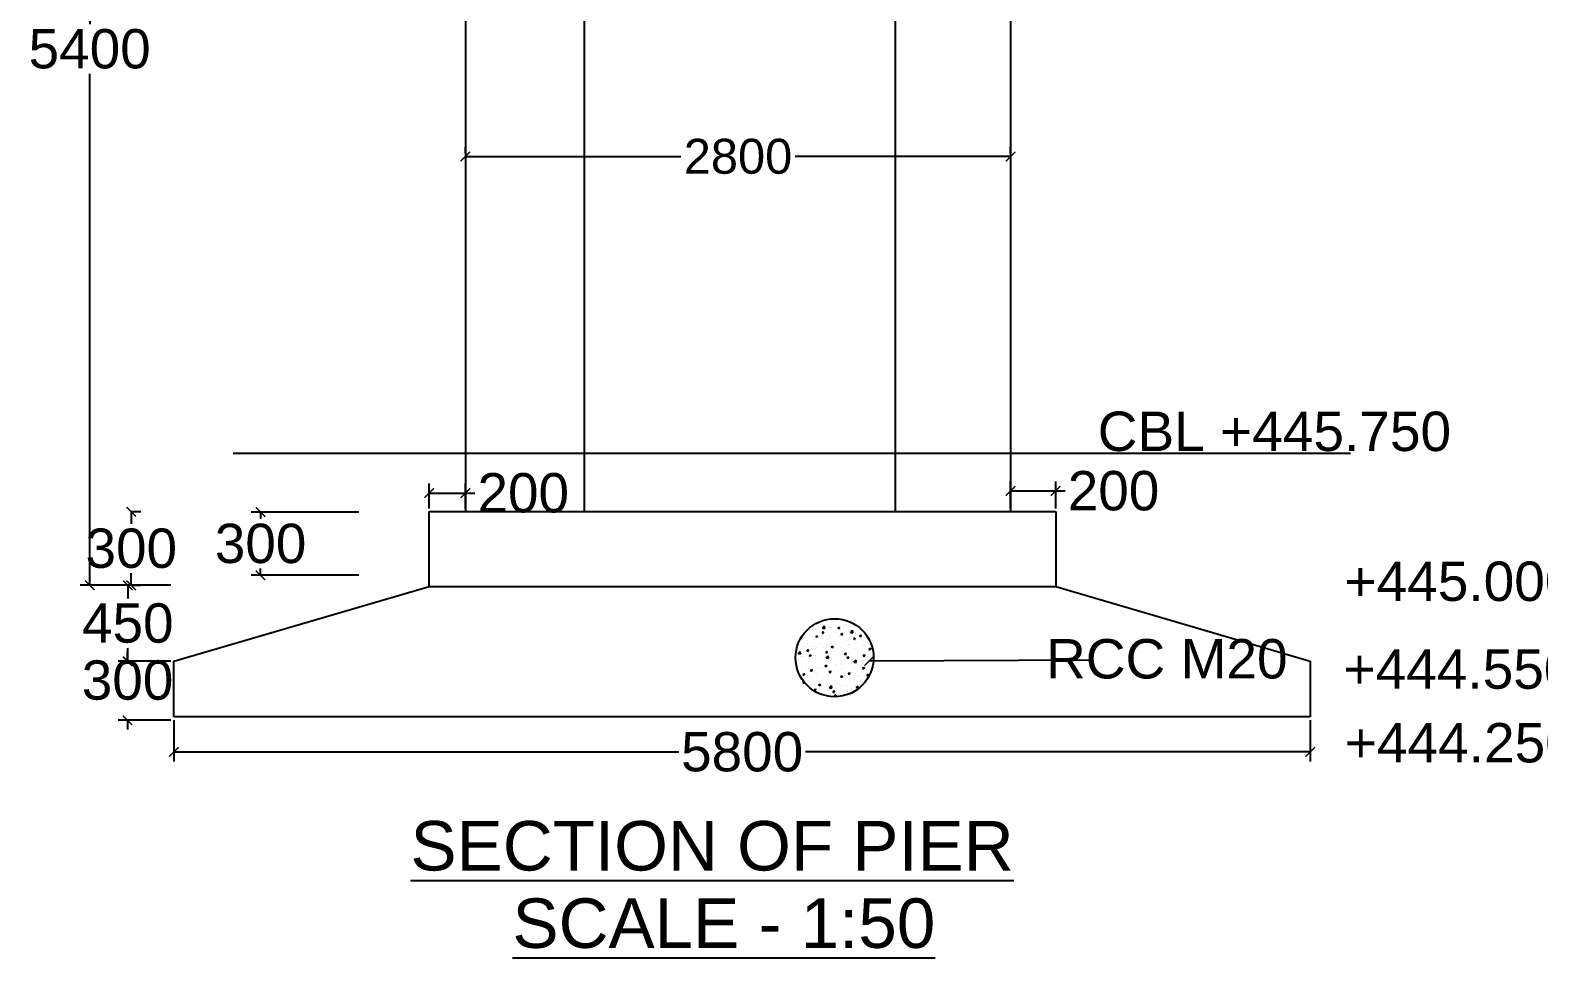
# Model space of a CAD drawing. Header units: inches. Extents: x 334 to 11487, y 360 to 10656.
# Drawn here: x 521.51 to 550.31, y 396.8 to 414.5 of the extents above; entities that cross this region are included whole.
import ezdxf

# ---------------------------------------------------------------- set-up
doc = ezdxf.new("R2010")
doc.units = ezdxf.units.IN
doc.header["$MEASUREMENT"] = 0
for name, color, linetype in [('DIMENSION', 255, 'Continuous'), ('DRAWING', 2, 'Continuous'), ('TEXT', 255, 'Continuous')]:
    doc.layers.add(name, color=color, linetype=linetype)
doc.styles.get("Standard").update_dxf_attribs({"font": 'arial.ttf'})
doc.dimstyles.new('dig', dxfattribs={"dimtxt": 0.1875, "dimasz": 0.18, "dimexe": 0.18, "dimexo": 0.0625, "dimgap": 0.09, "dimtad": 0, "dimtih": 1, "dimtoh": 1, "dimdec": 4, "dimzin": 0, "dimdsep": 46, "dimtxsty": 'Standard', "dimblk": 'ARCHTICK', "dimcen": 0.09, "dimadec": 0, "dimazin": 0, "dimtfac": 1, "dimtdec": 4, "dimtofl": 0, "dimtmove": 0, "dimatfit": 3, "dimldrblk": 'ARCHTICK', "dimfxl": 1, "dimtolj": 1, "dimtzin": 0, "dimarcsym": 0})

# ---------------------------------------------------------------- blocks, each defined once
blk = doc.blocks.new('_ArchTick')
at = {"color": 0, "linetype": 'ByBlock', "const_width": 0.15}
blk.add_lwpolyline([(-0.5, -0.5), (0.5, 0.5)], dxfattribs=at)
blk = doc.blocks.new('*D20')
at = {"layer": 'Defpoints', "color": 0, "ltscale": 0.02, "transparency": 16777216}
for p in [(524.257, 401.395), (545.947, 401.395), (545.947, 400.726)]:
    blk.add_point(p, dxfattribs=at)
at = {"layer": 'DIMENSION', "color": 0, "lineweight": -2, "ltscale": 0.02, "transparency": 16777216}
for p, q in [((524.257, 401.332), (524.257, 400.546)), ((545.947, 401.332), (545.947, 400.546)), ((524.257, 400.726), (533.893, 400.726)), ((545.947, 400.726), (536.31, 400.726))]:
    blk.add_line(p, q, dxfattribs=at)
at = {"layer": 'DIMENSION', "color": 0, "lineweight": -2, "ltscale": 0.02, "transparency": 16777216, "xscale": 0.18, "yscale": 0.18, "zscale": 0.18, "rotation": 180}
blk.add_blockref('_ArchTick', (524.257, 400.726), dxfattribs=at)
at = {"layer": 'DIMENSION', "color": 0, "lineweight": -2, "ltscale": 0.02, "transparency": 16777216, "xscale": 0.18, "yscale": 0.18, "zscale": 0.18}
blk.add_blockref('_ArchTick', (545.947, 400.726), dxfattribs=at)
at = {"layer": 'DIMENSION', "color": 0, "ltscale": 0.02, "transparency": 16777216, "insert": (535.102, 400.726), "char_height": 0.75, "attachment_point": 5}
blk.add_mtext('\\A1;5800', dxfattribs=at)
blk = doc.blocks.new('*D21')
at = {"layer": 'Defpoints', "color": 0, "ltscale": 0.02, "transparency": 16777216}
for p in [(523.371, 402.457), (524.257, 402.457), (524.257, 401.332)]:
    blk.add_point(p, dxfattribs=at)
at = {"layer": 'DIMENSION', "color": 0, "lineweight": -2, "ltscale": 0.02, "transparency": 16777216}
for p, q in [((523.371, 402.457), (523.371, 402.637)), ((524.194, 402.457), (523.191, 402.457)), ((524.194, 401.332), (523.191, 401.332)), ((523.371, 401.332), (523.371, 401.152))]:
    blk.add_line(p, q, dxfattribs=at)
at = {"layer": 'DIMENSION', "color": 0, "lineweight": -2, "ltscale": 0.02, "transparency": 16777216, "xscale": 0.18, "yscale": 0.18, "zscale": 0.18}
for p, rotation in [((523.371, 402.457), 270), ((523.371, 401.332), 90)]:
    blk.add_blockref('_ArchTick', p, dxfattribs=dict(at, rotation=rotation))
at = {"layer": 'DIMENSION', "color": 0, "ltscale": 0.02, "transparency": 16777216, "insert": (523.371, 402.094), "char_height": 0.75, "attachment_point": 5}
blk.add_mtext('\\A1;300 ', dxfattribs=at)
blk = doc.blocks.new('*D22')
at = {"layer": 'Defpoints', "color": 0, "ltscale": 0.02, "transparency": 16777216}
for p in [(523.376, 403.907), (524.257, 403.907), (524.257, 402.457)]:
    blk.add_point(p, dxfattribs=at)
at = {"layer": 'DIMENSION', "color": 0, "lineweight": -2, "ltscale": 0.02, "transparency": 16777216}
for p, q in [((524.194, 403.907), (523.196, 403.907)), ((523.376, 403.907), (523.376, 403.655)), ((523.376, 402.457), (523.376, 402.709)), ((524.194, 402.457), (523.196, 402.457))]:
    blk.add_line(p, q, dxfattribs=at)
at = {"layer": 'DIMENSION', "color": 0, "lineweight": -2, "ltscale": 0.02, "transparency": 16777216, "xscale": 0.18, "yscale": 0.18, "zscale": 0.18}
for p, rotation in [((523.376, 403.907), 90), ((523.376, 402.457), 270)]:
    blk.add_blockref('_ArchTick', p, dxfattribs=dict(at, rotation=rotation))
at = {"layer": 'DIMENSION', "color": 0, "ltscale": 0.02, "transparency": 16777216, "insert": (523.376, 403.182), "char_height": 0.75, "attachment_point": 5}
blk.add_mtext('\\A1;450', dxfattribs=at)
blk = doc.blocks.new('*D23')
at = {"layer": 'Defpoints', "color": 0, "ltscale": 0.02, "transparency": 16777216}
for p in [(523.376, 405.313), (523.442, 405.313), (523.376, 403.907)]:
    blk.add_point(p, dxfattribs=at)
at = {"layer": 'DIMENSION', "color": 0, "lineweight": -2, "ltscale": 0.02, "transparency": 16777216}
for p, q in [((523.439, 405.313), (523.622, 405.313)), ((523.442, 405.313), (523.442, 405.083)), ((523.442, 403.907), (523.442, 404.137)), ((523.439, 403.907), (523.622, 403.907))]:
    blk.add_line(p, q, dxfattribs=at)
at = {"layer": 'DIMENSION', "color": 0, "lineweight": -2, "ltscale": 0.02, "transparency": 16777216, "xscale": 0.18, "yscale": 0.18, "zscale": 0.18}
for p, rotation in [((523.442, 405.313), 90), ((523.442, 403.907), 270)]:
    blk.add_blockref('_ArchTick', p, dxfattribs=dict(at, rotation=rotation))
at = {"layer": 'DIMENSION', "color": 0, "ltscale": 0.02, "transparency": 16777216, "insert": (523.442, 404.61), "char_height": 0.75, "attachment_point": 5}
blk.add_mtext('\\A1;300', dxfattribs=at)
blk = doc.blocks.new('*D24')
at = {"layer": 'Defpoints', "color": 0, "ltscale": 0.02, "transparency": 16777216}
for p in [(529.82, 405.668), (529.128, 405.313), (529.82, 405.313)]:
    blk.add_point(p, dxfattribs=at)
at = {"layer": 'DIMENSION', "color": 0, "lineweight": -2, "ltscale": 0.02, "transparency": 16777216}
for p, q in [((529.128, 405.376), (529.128, 405.848)), ((529.82, 405.376), (529.82, 405.848)), ((529.128, 405.668), (529.82, 405.668)), ((529.82, 405.668), (530, 405.668))]:
    blk.add_line(p, q, dxfattribs=at)
at = {"layer": 'DIMENSION', "color": 0, "lineweight": -2, "ltscale": 0.02, "transparency": 16777216, "xscale": 0.18, "yscale": 0.18, "zscale": 0.18, "rotation": 180}
blk.add_blockref('_ArchTick', (529.128, 405.668), dxfattribs=at)
at = {"layer": 'DIMENSION', "color": 0, "lineweight": -2, "ltscale": 0.02, "transparency": 16777216, "xscale": 0.18, "yscale": 0.18, "zscale": 0.18}
blk.add_blockref('_ArchTick', (529.82, 405.668), dxfattribs=at)
at = {"layer": 'DIMENSION', "color": 0, "ltscale": 0.02, "transparency": 16777216, "insert": (530.924, 405.668), "char_height": 0.75, "attachment_point": 5}
blk.add_mtext('\\A1;200', dxfattribs=at)
blk = doc.blocks.new('*D25')
at = {"layer": 'Defpoints', "color": 0, "ltscale": 0.02, "transparency": 16777216}
for p in [(541.087, 405.708), (540.225, 405.313), (541.087, 405.313)]:
    blk.add_point(p, dxfattribs=at)
at = {"layer": 'DIMENSION', "color": 0, "lineweight": -2, "ltscale": 0.02, "transparency": 16777216}
for p, q in [((540.225, 405.376), (540.225, 405.888)), ((541.087, 405.376), (541.087, 405.888)), ((540.225, 405.708), (541.087, 405.708)), ((541.087, 405.708), (541.267, 405.708))]:
    blk.add_line(p, q, dxfattribs=at)
at = {"layer": 'DIMENSION', "color": 0, "lineweight": -2, "ltscale": 0.02, "transparency": 16777216, "xscale": 0.18, "yscale": 0.18, "zscale": 0.18, "rotation": 180}
blk.add_blockref('_ArchTick', (540.225, 405.708), dxfattribs=at)
at = {"layer": 'DIMENSION', "color": 0, "lineweight": -2, "ltscale": 0.02, "transparency": 16777216, "xscale": 0.18, "yscale": 0.18, "zscale": 0.18}
blk.add_blockref('_ArchTick', (541.087, 405.708), dxfattribs=at)
at = {"layer": 'DIMENSION', "color": 0, "ltscale": 0.02, "transparency": 16777216, "insert": (542.191, 405.708), "char_height": 0.75, "attachment_point": 5}
blk.add_mtext('\\A1;200', dxfattribs=at)
blk = doc.blocks.new('*D26')
at = {"layer": 'Defpoints', "color": 0, "ltscale": 0.02, "transparency": 16777216}
for p in [(529.82, 412.091), (540.225, 412.091), (540.225, 412.091)]:
    blk.add_point(p, dxfattribs=at)
at = {"layer": 'DIMENSION', "color": 0, "lineweight": -2, "ltscale": 0.02, "transparency": 16777216}
for p, q in [((529.82, 412.153), (529.82, 412.271)), ((529.82, 412.091), (533.933, 412.091)), ((540.225, 412.091), (536.113, 412.091)), ((540.225, 412.153), (540.225, 412.271))]:
    blk.add_line(p, q, dxfattribs=at)
at = {"layer": 'DIMENSION', "color": 0, "lineweight": -2, "ltscale": 0.02, "transparency": 16777216, "xscale": 0.18, "yscale": 0.18, "zscale": 0.18, "rotation": 180}
blk.add_blockref('_ArchTick', (529.82, 412.091), dxfattribs=at)
at = {"layer": 'DIMENSION', "color": 0, "lineweight": -2, "ltscale": 0.02, "transparency": 16777216, "xscale": 0.18, "yscale": 0.18, "zscale": 0.18}
blk.add_blockref('_ArchTick', (540.225, 412.091), dxfattribs=at)
at = {"layer": 'DIMENSION', "color": 0, "ltscale": 0.02, "transparency": 16777216, "insert": (535.023, 412.091), "char_height": 0.25, "attachment_point": 5}
blk.add_mtext('\\A1;{\\H2.6667x;2800}', dxfattribs=at)
blk = doc.blocks.new('*D28')
at = {"layer": 'Defpoints', "color": 0, "ltscale": 0.02, "transparency": 16777216}
for p in [(522.648, 424.379), (523.629, 424.379), (523.442, 403.907)]:
    blk.add_point(p, dxfattribs=at)
at = {"layer": 'DIMENSION', "color": 0, "lineweight": -2, "ltscale": 0.02, "transparency": 16777216}
for p, q in [((523.566, 424.379), (522.468, 424.379)), ((522.648, 424.379), (522.648, 414.616)), ((522.648, 403.907), (522.648, 413.67)), ((523.379, 403.907), (522.468, 403.907))]:
    blk.add_line(p, q, dxfattribs=at)
at = {"layer": 'DIMENSION', "color": 0, "lineweight": -2, "ltscale": 0.02, "transparency": 16777216, "xscale": 0.18, "yscale": 0.18, "zscale": 0.18}
for p, rotation in [((522.648, 424.379), 90), ((522.648, 403.907), 270)]:
    blk.add_blockref('_ArchTick', p, dxfattribs=dict(at, rotation=rotation))
at = {"layer": 'DIMENSION', "color": 0, "ltscale": 0.02, "transparency": 16777216, "insert": (522.648, 414.143), "char_height": 0.75, "attachment_point": 5}
blk.add_mtext('\\A1;5400', dxfattribs=at)
blk = doc.blocks.new('*D75')
at = {"layer": 'Defpoints', "color": 0, "ltscale": 0.02, "transparency": 16777216}
for p in [(527.848, 405.306), (525.91, 404.098), (527.848, 404.098)]:
    blk.add_point(p, dxfattribs=at)
at = {"layer": 'DIMENSION', "color": 0, "lineweight": -2, "ltscale": 0.02, "transparency": 16777216}
for p, q in [((527.785, 405.306), (525.73, 405.306)), ((525.91, 405.306), (525.91, 405.175)), ((527.785, 404.098), (525.73, 404.098)), ((525.91, 404.098), (525.91, 404.229))]:
    blk.add_line(p, q, dxfattribs=at)
at = {"layer": 'DIMENSION', "color": 0, "lineweight": -2, "ltscale": 0.02, "transparency": 16777216, "xscale": 0.18, "yscale": 0.18, "zscale": 0.18}
for p, rotation in [((525.91, 405.306), 90), ((525.91, 404.098), 270)]:
    blk.add_blockref('_ArchTick', p, dxfattribs=dict(at, rotation=rotation))
at = {"layer": 'DIMENSION', "color": 0, "ltscale": 0.02, "transparency": 16777216, "insert": (525.91, 404.702), "char_height": 0.75, "attachment_point": 5}
blk.add_mtext('\\A1;300', dxfattribs=at)

msp = doc.modelspace()

# ---------------------------------------------------------------- linework, layer by layer
at = {"layer": 'DIMENSION', "ltscale": 0.02}
for p, q in [((529.12795, 405.31327), (541.08726, 405.31327)), ((529.12795, 403.88615), (529.12795, 405.31327)), ((541.08726, 405.31327), (541.08726, 403.88615)), ((536.91195, 403.23703), (536.91195, 403.23703)), ((537.07784, 403.1613), (537.07784, 403.1613)), ((536.25308, 402.87492), (536.25308, 402.87492)), ((536.32286, 402.90136), (536.32286, 402.90136)), ((536.44014, 403.06132), (536.44014, 403.06132)), ((536.45826, 403.0519), (536.45826, 403.0519)), ((536.49465, 403.0612), (536.49465, 403.0612)), ((536.50563, 402.90693), (536.50563, 402.90693)), ((536.50579, 402.93236), (536.5408, 402.9458)), ((536.5058, 402.93236), (536.53067, 402.91559)), ((536.51171, 403.07338), (536.51171, 403.07338)), ((536.53088, 402.91529), (536.54102, 402.9455)), ((536.61446, 402.95141), (536.61446, 402.95141)), ((536.62717, 402.9983), (536.65128, 403.02702)), ((536.62717, 402.9983), (536.65706, 402.99568)), ((536.63673, 403.09094), (536.67568, 403.13153)), ((536.63673, 403.09094), (536.6812, 403.08404)), ((536.6425, 402.89627), (536.6425, 402.89627)), ((536.65727, 402.99538), (536.65149, 403.02672)), ((536.68141, 403.08376), (536.67589, 403.13125)), ((536.70705, 403.05004), (536.70705, 403.05004)), ((536.76533, 402.94442), (536.76533, 402.94442)), ((536.76767, 402.91275), (536.76767, 402.91275)), ((536.77141, 403.11087), (536.77141, 403.11087)), ((536.77404, 403.09347), (536.77404, 403.09347)), ((536.78624, 403.11125), (536.78624, 403.11125)), ((536.89921, 403.10995), (536.89921, 403.10995)), ((536.90605, 403.00147), (536.90605, 403.00147)), ((536.92591, 403.09363), (536.96092, 403.10707)), ((536.92591, 403.09363), (536.95078, 403.07685)), ((536.95099, 403.07656), (536.96113, 403.10677)), ((536.95704, 402.93768), (536.95704, 402.93768)), ((536.97396, 403.03876), (536.97396, 403.03876)), ((536.9858, 402.96692), (537.00991, 402.99565)), ((536.9858, 402.96692), (537.01569, 402.96431)), ((537.0159, 402.96401), (537.01012, 402.99535)), ((537.02204, 402.97963), (537.02204, 402.97963)), ((537.02812, 403.14607), (537.02812, 403.14607)), ((537.08857, 403.13488), (537.08857, 403.13488)), ((537.17035, 403.00818), (537.2093, 403.04877)), ((537.17035, 403.00818), (537.21482, 403.00128)), ((537.19764, 403.05152), (537.19764, 403.05152)), ((537.21504, 403.001), (537.20951, 403.04849)), ((537.22436, 402.89232), (537.25937, 402.90576)), ((537.22436, 402.89232), (537.24923, 402.87554)), ((537.24087, 403.02748), (537.24087, 403.02748)), ((537.24944, 402.87525), (537.25958, 402.90546)), ((537.27281, 402.97925), (537.27281, 402.97925)), ((537.2746, 403.01164), (537.2746, 403.01164)), ((537.34443, 402.93554), (537.36854, 402.96427)), ((537.34443, 402.93554), (537.37432, 402.93293)), ((537.37453, 402.93263), (537.36875, 402.96397)), ((537.3886, 402.87654), (537.3886, 402.87654)), ((537.39798, 402.99573), (537.39798, 402.99573)), ((536.1694, 402.60388), (536.20835, 402.64447)), ((536.1694, 402.60388), (536.21387, 402.59698)), ((536.18128, 402.74993), (536.18128, 402.74993)), ((536.19519, 402.65749), (536.19519, 402.65749)), ((536.21408, 402.5967), (536.20856, 402.64419)), ((536.22223, 402.67633), (536.22223, 402.67633)), ((536.247, 402.70848), (536.247, 402.70848)), ((536.32673, 402.85469), (536.32673, 402.85469)), ((536.33792, 402.65358), (536.36202, 402.6823)), ((536.33792, 402.65358), (536.3678, 402.65096)), ((536.34277, 402.80582), (536.34277, 402.80582)), ((536.36802, 402.65066), (536.36223, 402.682)), ((536.38414, 402.56979), (536.41915, 402.58323)), ((536.40922, 402.55272), (536.41936, 402.58293)), ((536.4482, 402.73865), (536.4482, 402.73865)), ((536.49955, 402.74049), (536.49955, 402.74049)), ((536.51097, 402.69906), (536.51097, 402.69906)), ((536.51382, 402.72638), (536.51382, 402.72638)), ((536.60968, 402.79454), (536.60968, 402.79454)), ((536.63614, 402.71554), (536.63614, 402.71554)), ((536.69655, 402.6222), (536.72065, 402.65093)), ((536.69655, 402.6222), (536.72643, 402.61959)), ((536.71511, 402.72738), (536.71511, 402.72738)), ((536.72665, 402.61929), (536.72086, 402.65063)), ((536.75317, 402.61153), (536.75317, 402.61153)), ((536.75925, 402.77797), (536.75925, 402.77797)), ((536.80425, 402.73105), (536.83926, 402.74449)), ((536.80425, 402.73105), (536.82912, 402.71428)), ((536.80541, 402.77644), (536.80541, 402.77644)), ((536.8255, 402.74047), (536.8255, 402.74047)), ((536.82933, 402.71398), (536.83947, 402.7442)), ((536.87659, 402.78326), (536.87659, 402.78326)), ((536.98202, 402.7161), (536.98202, 402.7161)), ((537.00974, 402.58484), (537.00974, 402.58484)), ((537.00988, 402.64673), (537.00988, 402.64673)), ((537.01596, 402.81318), (537.01596, 402.81318)), ((537.05518, 402.59082), (537.07928, 402.61955)), ((537.05518, 402.59082), (537.08506, 402.58821)), ((537.08528, 402.58791), (537.07949, 402.61925)), ((537.097, 402.82649), (537.097, 402.82649)), ((537.13491, 402.60132), (537.13491, 402.60132)), ((537.14128, 402.78204), (537.14128, 402.78204)), ((537.14351, 402.77199), (537.14351, 402.77199)), ((537.24893, 402.70482), (537.24893, 402.70482)), ((537.26244, 402.67874), (537.26244, 402.67874)), ((537.26645, 402.79852), (537.26645, 402.79852)), ((537.26852, 402.84519), (537.26852, 402.84519)), ((537.32428, 402.62625), (537.32428, 402.62625)), ((537.36795, 402.57821), (537.36795, 402.57821)), ((537.41042, 402.76071), (537.41042, 402.76071)), ((537.41381, 402.55945), (537.43791, 402.58817)), ((537.44391, 402.55653), (537.43812, 402.58788)), ((537.45581, 402.82345), (537.45581, 402.82345)), ((537.51584, 402.69355), (537.51584, 402.69355)), ((537.52213, 402.71623), (537.52213, 402.71623)), ((537.52281, 402.69101), (537.55782, 402.70445)), ((537.52281, 402.69101), (537.54768, 402.67423)), ((537.5479, 402.67394), (537.55803, 402.70415)), ((524.25684, 401.39492), (524.25684, 402.45687)), ((536.14593, 402.29617), (536.14593, 402.29617)), ((536.20158, 402.378), (536.20158, 402.378)), ((536.23484, 402.37558), (536.23484, 402.37558)), ((536.24092, 402.54203), (536.24092, 402.54203)), ((536.2433, 402.55166), (536.2433, 402.55166)), ((536.2479, 402.30465), (536.2479, 402.30465)), ((536.37307, 402.32113), (536.37307, 402.32113)), ((536.37943, 402.50185), (536.37943, 402.50185)), ((536.38414, 402.56979), (536.40901, 402.55301)), ((536.40729, 402.27748), (536.4314, 402.30621)), ((536.43739, 402.27457), (536.43161, 402.30591)), ((536.48739, 402.40759), (536.48739, 402.40759)), ((536.49317, 402.42805), (536.49317, 402.42805)), ((536.49347, 402.57404), (536.49347, 402.57404)), ((536.5046, 402.51833), (536.5046, 402.51833)), ((536.51021, 402.54039), (536.51021, 402.54039)), ((536.56243, 402.34606), (536.56243, 402.34606)), ((536.61298, 402.31827), (536.61298, 402.31827)), ((536.68259, 402.36848), (536.7176, 402.38192)), ((536.68259, 402.36848), (536.70746, 402.3517)), ((536.69397, 402.54326), (536.69397, 402.54326)), ((536.70302, 402.52112), (536.74197, 402.56171)), ((536.70302, 402.52112), (536.74749, 402.51423)), ((536.70767, 402.35141), (536.71781, 402.38162)), ((536.7477, 402.51394), (536.74218, 402.56143)), ((536.74709, 402.44508), (536.74709, 402.44508)), ((536.77712, 402.52911), (536.77712, 402.52911)), ((536.78477, 402.4781), (536.78477, 402.4781)), ((536.87821, 402.38763), (536.87821, 402.38763)), ((536.90458, 402.36832), (536.90458, 402.36832)), ((536.99772, 402.31384), (536.99772, 402.31384)), ((537.00338, 402.40411), (537.00338, 402.40411)), ((537.0038, 402.48029), (537.0038, 402.48029)), ((537.04403, 402.51783), (537.04403, 402.51783)), ((537.07636, 402.52816), (537.07636, 402.52816)), ((537.1027, 402.52974), (537.13771, 402.54318)), ((537.1027, 402.52974), (537.12757, 402.51297)), ((537.12779, 402.51267), (537.13792, 402.54289)), ((537.19274, 402.42904), (537.19274, 402.42904)), ((537.19617, 402.41837), (537.19617, 402.41837)), ((537.23664, 402.43836), (537.27559, 402.47895)), ((537.23664, 402.43836), (537.28111, 402.43147)), ((537.25028, 402.34585), (537.25028, 402.34585)), ((537.25636, 402.51229), (537.25636, 402.51229)), ((537.28132, 402.43118), (537.2758, 402.47867)), ((537.31094, 402.50655), (537.31094, 402.50655)), ((537.40116, 402.32843), (537.43616, 402.34187)), ((537.40116, 402.32843), (537.42603, 402.31166)), ((537.41381, 402.55945), (537.44369, 402.55683)), ((537.42624, 402.31136), (537.43638, 402.34158)), ((537.48776, 402.46842), (537.48776, 402.46842)), ((537.50216, 402.28989), (537.50216, 402.28989)), ((537.50852, 402.47061), (537.50852, 402.47061)), ((537.50997, 402.38334), (537.50997, 402.38334)), ((537.51605, 402.54978), (537.51605, 402.54978)), ((537.57785, 402.49528), (537.57785, 402.49528)), ((536.22876, 402.20914), (536.22876, 402.20914)), ((536.24153, 402.12392), (536.24153, 402.12392)), ((536.25135, 402.229), (536.25135, 402.229)), ((536.25749, 402.05678), (536.27464, 402.07465)), ((536.26248, 402.20721), (536.29749, 402.22065)), ((536.26248, 402.20721), (536.28735, 402.19044)), ((536.28022, 402.02822), (536.27485, 402.07437)), ((536.28756, 402.19014), (536.2977, 402.22036)), ((536.31336, 402.03073), (536.31336, 402.03073)), ((536.32139, 402.26821), (536.32139, 402.26821)), ((536.40729, 402.27748), (536.43718, 402.27487)), ((536.41284, 402.28489), (536.41284, 402.28489)), ((536.4309, 402.14885), (536.4309, 402.14885)), ((536.47523, 402.0747), (536.47523, 402.0747)), ((536.48131, 402.24114), (536.48131, 402.24114)), ((536.51234, 402.09324), (536.51234, 402.09324)), ((536.51826, 402.21773), (536.51826, 402.21773)), ((536.56093, 402.0059), (536.59594, 402.01934)), ((536.56093, 402.0059), (536.5858, 401.98913)), ((536.58028, 402.01946), (536.58028, 402.01946)), ((536.58602, 401.98883), (536.59615, 402.01905)), ((536.67975, 402.27361), (536.67975, 402.27361)), ((536.73493, 402.11219), (536.73493, 402.11219)), ((536.74031, 402.0097), (536.74031, 402.0097)), ((536.74101, 402.27863), (536.74101, 402.27863)), ((536.74667, 402.19042), (536.74667, 402.19042)), ((536.76592, 402.2461), (536.79003, 402.27483)), ((536.76592, 402.2461), (536.79581, 402.24349)), ((536.78517, 402.20645), (536.78517, 402.20645)), ((536.79602, 402.24319), (536.79024, 402.27453)), ((536.80394, 402.14329), (536.80394, 402.14329)), ((536.84719, 402.00818), (536.84719, 402.00818)), ((536.87184, 402.2069), (536.87184, 402.2069)), ((536.92968, 402.03463), (536.92968, 402.03463)), ((536.94666, 402.26233), (536.94666, 402.26233)), ((536.98104, 402.16717), (537.01605, 402.18061)), ((536.98104, 402.16717), (537.00592, 402.15039)), ((536.99164, 402.14739), (536.99164, 402.14739)), ((537.00613, 402.1501), (537.01627, 402.18031)), ((537.05209, 402.19517), (537.05209, 402.19517)), ((537.06121, 402.23183), (537.06121, 402.23183)), ((537.09553, 402.19334), (537.09553, 402.19334)), ((537.12455, 402.21473), (537.14866, 402.24345)), ((537.12455, 402.21473), (537.15444, 402.21211)), ((537.15465, 402.21181), (537.14887, 402.24316)), ((537.21357, 402.25106), (537.21357, 402.25106)), ((537.23812, 402.01295), (537.23812, 402.01295)), ((537.2442, 402.1794), (537.2442, 402.1794)), ((537.24545, 402.0762), (537.24545, 402.0762)), ((537.319, 402.18389), (537.319, 402.18389)), ((537.37062, 402.09268), (537.37062, 402.09268)), ((537.37699, 402.27341), (537.37699, 402.27341)), ((537.38712, 402.24339), (537.38712, 402.24339)), ((537.48048, 402.23978), (537.48048, 402.23978)), ((537.48318, 402.18335), (537.50729, 402.21208)), ((537.48318, 402.18335), (537.51307, 402.18074)), ((537.50389, 402.21689), (537.50389, 402.21689)), ((537.51328, 402.18044), (537.5075, 402.21178)), ((536.46915, 401.90825), (536.46915, 401.90825)), ((536.47667, 401.90138), (536.50077, 401.93011)), ((536.47667, 401.90138), (536.50656, 401.89877)), ((536.50677, 401.89847), (536.50099, 401.92981)), ((536.60877, 401.81249), (536.60877, 401.81249)), ((536.61514, 401.99322), (536.61514, 401.99322)), ((536.72277, 401.77929), (536.72277, 401.77929)), ((536.72885, 401.94574), (536.72885, 401.94574)), ((536.76931, 401.9513), (536.80826, 401.99189)), ((536.76931, 401.9513), (536.81378, 401.94441)), ((536.78329, 401.84496), (536.78329, 401.84496)), ((536.79814, 401.83742), (536.79814, 401.83742)), ((536.81399, 401.94413), (536.80847, 401.99161)), ((536.8353, 401.87001), (536.8594, 401.89873)), ((536.8353, 401.87001), (536.86519, 401.86739)), ((536.85939, 401.80459), (536.8944, 401.81803)), ((536.85939, 401.80459), (536.88426, 401.78782)), ((536.8654, 401.86709), (536.85962, 401.89844)), ((536.88447, 401.78752), (536.89461, 401.81774)), ((536.97948, 401.8145), (536.97948, 401.8145)), ((536.98556, 401.98094), (536.98556, 401.98094)), ((537.07489, 401.89501), (537.07489, 401.89501)), ((537.11392, 401.879), (537.11392, 401.879)), ((537.1141, 401.9969), (537.1141, 401.9969)), ((537.20311, 401.84957), (537.21803, 401.86736)), ((537.21977, 401.85877), (537.21825, 401.86706)), ((537.23909, 401.89547), (537.23909, 401.89547)), ((537.2795, 401.96586), (537.31451, 401.9793)), ((537.2795, 401.96586), (537.30437, 401.94908)), ((537.30458, 401.94879), (537.31472, 401.979)), ((537.38101, 401.98562), (537.38101, 401.98562)), ((545.94654, 401.39492), (524.25684, 401.39492))]:
    msp.add_line(p, q, dxfattribs=at)
for points in [[(529.82009, 424.37857), (529.82009, 405.31327)], [(532.0839, 424.39208), (532.0839, 405.31327)], [(538.02551, 424.42753), (538.02551, 405.31327)], [(540.22539, 424.44066), (540.22539, 405.31327)], [(525.38533, 406.42665), (546.71302, 406.42665)], [(524.25684, 402.45687), (529.12795, 403.88615)], [(529.12795, 403.88615), (541.08726, 403.88615)], [(541.08726, 403.88615), (545.94654, 402.45687)]]:
    msp.add_lwpolyline(points, dxfattribs=at)
msp.add_circle((536.86664, 402.52484), 0.74475, dxfattribs=at)
at = {"layer": 'DRAWING'}
msp.add_line((545.94654, 402.45687), (545.94654, 401.39492), dxfattribs=at)

# ---------------------------------------------------------------- texts
at = {"layer": 'DIMENSION', "ltscale": 0.02}
msp.add_text('%%USECTION OF PIER', height=0.945, dxfattribs=at).set_placement((528.77165, 398.46374))
at = {"layer": 'DIMENSION', "ltscale": 0.02, "char_height": 0.752, "attachment_point": 1}
for s, insert, width in [('CBL +445.750', (541.88902, 407.22193), 8.5484608), ('+445.000', (546.59789, 404.36029), 2.9043861), ('RCC M20', (540.90224, 402.88099), 4.855218), ('+444.550', (546.57946, 402.68483), 2.9043861), ('+444.250', (546.60451, 401.27826), 2.9043861)]:
    msp.add_mtext(s, dxfattribs=dict(at, insert=insert, width=width))
at = {"layer": 'TEXT'}
msp.add_text('%%USCALE - 1:50', height=0.945, dxfattribs=at).set_placement((530.71777, 396.98615))

# ---------------------------------------------------------------- dimensions: what is measured, and where the dimension line sits
at = {"layer": 'DIMENSION', "ltscale": 0.02}
for base, p1, p2, text, picture, middle in [((522.64798, 424.37857), (523.44183, 403.90706), (523.62877, 424.37857), '5400', '*D28', (522.64798, 414.14282)), ((523.44183, 405.31327), (523.37605, 403.90706), (523.37605, 405.31327), '300', '*D23', (523.44183, 404.61017)), ((523.37605, 403.90706), (524.25684, 402.45687), (524.25684, 403.90706), '450', '*D22', (523.37605, 403.18197))]:
    dim = msp.add_linear_dim(base=base, p1=p1, p2=p2, angle=90, text=text, dimstyle='dig', override={"dimtxt": 0.75}, dxfattribs=at)
    dim.commit()
    dim.dimension.update_dxf_attribs({"geometry": picture, "text_midpoint": middle})
for base, p1, p2, text, override, picture, middle in [((540.22539, 412.09051), (529.82009, 412.09051), (540.22539, 412.09051), '{\\H2.6667x;2800}', {"dimtxt": 0.25}, '*D26', (535.02274, 412.09051)), ((529.82009, 405.66838), (529.12795, 405.31327), (529.82009, 405.31327), '200', {"dimtxt": 0.75}, '*D24', (530.92374, 405.66838)), ((541.08726, 405.70791), (540.22539, 405.31327), (541.08726, 405.31327), '200', {"dimtxt": 0.75}, '*D25', (542.19091, 405.70791)), ((545.94654, 400.72636), (524.25684, 401.39492), (545.94654, 401.39492), '5800', {"dimtxt": 0.75}, '*D20', (535.10169, 400.72636))]:
    dim = msp.add_linear_dim(base=base, p1=p1, p2=p2, text=text, dimstyle='dig', override=override, dxfattribs=at)
    dim.commit()
    dim.dimension.update_dxf_attribs({"geometry": picture, "text_midpoint": middle})
for base, p1, p2, text, picture, middle in [((525.90968, 404.09844), (527.84751, 405.30593), (527.84751, 404.09844), '300', '*D75', (525.90968, 404.70219)), ((523.37058, 402.45687), (524.25684, 401.33242), (524.25684, 402.45687), '300 ', '*D21', (523.37058, 402.09388))]:
    dim = msp.add_linear_dim(base=base, p1=p1, p2=p2, angle=90, text=text, dimstyle='dig', override={"dimtxt": 0.75}, dxfattribs=at)
    dim.commit()
    dim.dimension.update_dxf_attribs({"geometry": picture, "text_midpoint": middle, "dimtype": 160})

# ---------------------------------------------------------------- leaders
msp.add_leader([(537.52654, 402.46292), (541.80332, 402.48251)], dimstyle='dig', override={"dimtxt": 1}, dxfattribs=at)

doc.saveas('drawing.dxf')
